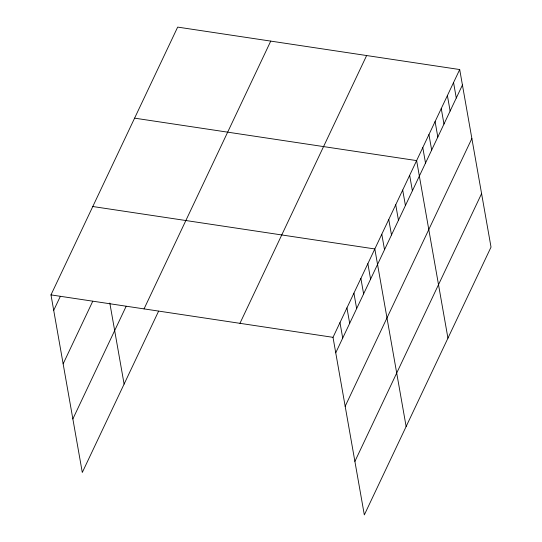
<?xml version="1.0" encoding="UTF-8"?>
<svg xmlns="http://www.w3.org/2000/svg" width="542" height="542" viewBox="0 0 542 542"><rect width="100%" height="100%" fill="white"/><g stroke="black" fill="none" stroke-linecap="round" stroke-linejoin="round"><path stroke-width="0.81" d="M158.596 311.183L82.296 472.455L50.982 294.889L177.674 27.1L459.704 69.545L491.018 247.111L364.326 514.9L333.012 337.334L459.704 69.545M53.712 310.356L60.331 296.359M63.143 363.845L92.757 301.25M72.858 418.959L126.164 306.291M144.05 308.893L270.749 41.104M239.943 323.323L366.636 55.541M335.742 352.801L462.434 85.013M345.173 406.29L471.865 138.508M354.895 461.405L481.587 193.623M134.599 118.149L416.629 160.595L447.943 338.161M92.79 206.516L374.82 248.961L406.134 426.534M50.982 294.889L333.012 337.334M453.552 82.553L456.283 98.021M447.401 95.561L450.124 111.029M441.249 108.563L443.973 124.03M435.091 121.571L437.821 137.038M428.939 134.579L431.669 150.046M422.787 147.587L425.511 163.054M409.664 175.323L412.394 190.791M402.692 190.046L405.423 205.513M395.728 204.774L398.451 220.242M388.756 219.503L391.487 234.971M381.792 234.232L384.515 249.699M367.855 263.69L370.579 279.157M360.884 278.419L363.614 293.886M353.919 293.147L356.643 308.615M346.948 307.876L349.678 323.344M339.983 322.605L342.707 338.072M109.809 303.032L124.104 384.088"/></g></svg>
